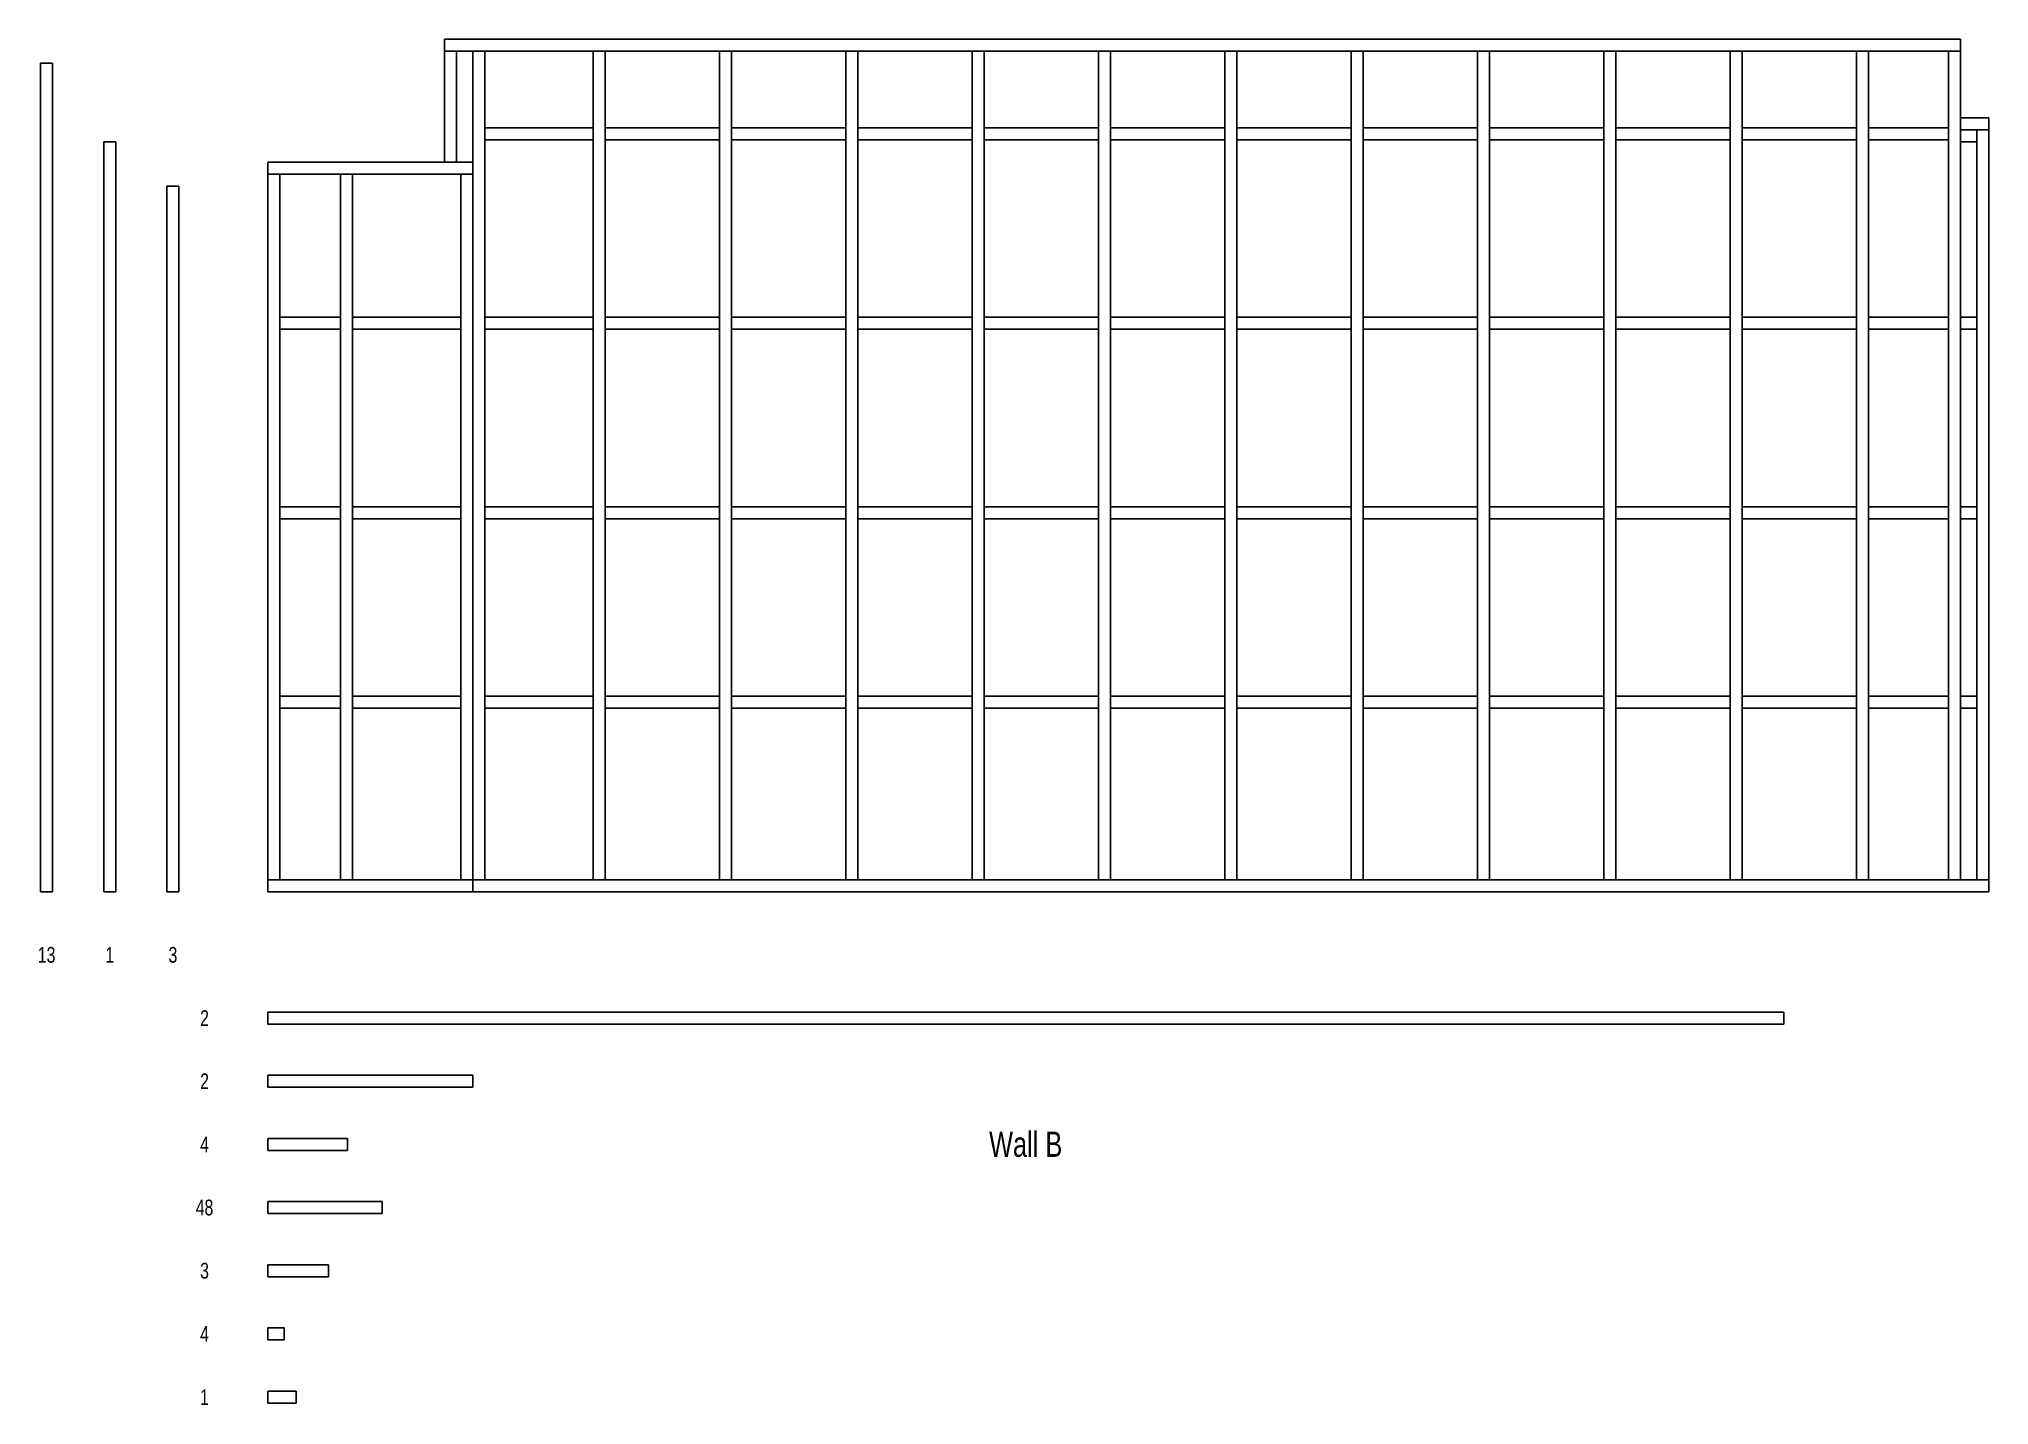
# Model space of a CAD drawing. Header units: millimetres. Extents: x -724 to 5450, y -1625 to 2700.
import ezdxf

# ---------------------------------------------------------------- set-up
doc = ezdxf.new("R2010")
doc.units = ezdxf.units.MM
doc.layers.get('0').update_dxf_attribs({"linetype": 'CONTINUOUS', "lineweight": 25, "true_color": 0x000000})
doc.layers.add('dimensions', color=7, linetype='CONTINUOUS', lineweight=0, true_color=0x000000)
doc.layers.add('notes', color=7, linetype='CONTINUOUS', lineweight=0, true_color=0x000000)
doc.styles.get("Standard").update_dxf_attribs({"font": 'txt', "width": 0.75})

msp = doc.modelspace()

# ---------------------------------------------------------------- linework, layer by layer
for p, q in [((560, 2662), (560, 2700)), ((5360, 2700), (560, 2700)), ((598, 2662), (560, 2662)), ((560, 2662), (5360, 2662)), ((560, 2310), (560, 2662)), ((598, 2310), (598, 2662)), ((688, 2662), (650, 2662)), ((650, 2662), (650, 38)), ((688, 38), (688, 2662)), ((1069, 2662), (1031, 2662)), ((1031, 2662), (1031, 38)), ((1069, 38), (1069, 2662)), ((1469, 2662), (1431, 2662)), ((1431, 2662), (1431, 38)), ((1469, 38), (1469, 2662)), ((1869, 2662), (1831, 2662)), ((1831, 2662), (1831, 38)), ((1869, 38), (1869, 2662)), ((2269, 2662), (2231, 2662)), ((2231, 2662), (2231, 38)), ((2269, 38), (2269, 2662)), ((2669, 2662), (2631, 2662)), ((2631, 2662), (2631, 38)), ((2669, 38), (2669, 2662)), ((3069, 2662), (3031, 2662)), ((3031, 2662), (3031, 38)), ((3069, 38), (3069, 2662)), ((3469, 2662), (3431, 2662)), ((3431, 2662), (3431, 38)), ((3469, 38), (3469, 2662)), ((3869, 2662), (3831, 2662)), ((3831, 2662), (3831, 38)), ((3869, 38), (3869, 2662)), ((4269, 2662), (4231, 2662)), ((4231, 2662), (4231, 38)), ((4269, 38), (4269, 2662)), ((4669, 2662), (4631, 2662)), ((4631, 2662), (4631, 38)), ((4669, 38), (4669, 2662)), ((5069, 2662), (5031, 2662)), ((5031, 2662), (5031, 38)), ((5069, 38), (5069, 2662)), ((5360, 2662), (5322, 2662)), ((5322, 2662), (5322, 38)), ((5360, 2662), (5360, 2700)), ((5360, 38), (5360, 2662)), ((-681, 2624), (-719, 2624)), ((-719, 2624), (-719, 0)), ((-681, 0), (-681, 2624)), ((688, 2381), (688, 2419)), ((1031, 2419), (688, 2419)), ((1031, 2381), (1031, 2419)), ((1069, 2381), (1069, 2419)), ((1069, 2419), (1431, 2419)), ((1431, 2381), (1431, 2419)), ((1469, 2381), (1469, 2419)), ((1469, 2419), (1831, 2419)), ((1831, 2381), (1831, 2419)), ((1869, 2381), (1869, 2419)), ((1869, 2419), (2231, 2419)), ((2231, 2381), (2231, 2419)), ((2269, 2381), (2269, 2419)), ((2269, 2419), (2631, 2419)), ((2631, 2381), (2631, 2419)), ((2669, 2381), (2669, 2419)), ((2669, 2419), (3031, 2419)), ((3031, 2381), (3031, 2419)), ((3069, 2381), (3069, 2419)), ((3069, 2419), (3431, 2419)), ((3431, 2381), (3431, 2419)), ((3469, 2381), (3469, 2419)), ((3469, 2419), (3831, 2419)), ((3831, 2381), (3831, 2419)), ((3869, 2381), (3869, 2419)), ((3869, 2419), (4231, 2419)), ((4231, 2381), (4231, 2419)), ((4269, 2381), (4269, 2419)), ((4269, 2419), (4631, 2419)), ((4631, 2381), (4631, 2419)), ((4669, 2381), (4669, 2419)), ((4669, 2419), (5031, 2419)), ((5031, 2381), (5031, 2419)), ((5069, 2381), (5069, 2419)), ((5069, 2419), (5322, 2419)), ((5322, 2381), (5322, 2419)), ((5360, 2412), (5360, 2450)), ((5360, 2450), (5450, 2450)), ((5360, 2412), (5450, 2412)), ((5360, 2374), (5360, 2412)), ((5360, 2412), (5412, 2412)), ((5450, 2412), (5412, 2412)), ((5412, 2412), (5412, 38)), ((5412, 2374), (5412, 2412)), ((5450, 2412), (5450, 2450)), ((5450, 38), (5450, 2412)), ((-481, 2374), (-519, 2374)), ((-519, 2374), (-519, 0)), ((-519, 2336), (-519, 2374)), ((-481, 0), (-481, 2374)), ((688, 2381), (1031, 2381)), ((1069, 2381), (1431, 2381)), ((1469, 2381), (1831, 2381)), ((1869, 2381), (2231, 2381)), ((2269, 2381), (2631, 2381)), ((2669, 2381), (3031, 2381)), ((3069, 2381), (3431, 2381)), ((3469, 2381), (3831, 2381)), ((3869, 2381), (4231, 2381)), ((4269, 2381), (4631, 2381)), ((4669, 2381), (5031, 2381)), ((5069, 2381), (5322, 2381)), ((5360, 2374), (5412, 2374)), ((650, 2310), (0, 2310)), ((0, 2272), (0, 2310)), ((598, 2310), (560, 2310)), ((650, 2272), (650, 2310)), ((-319, 0), (-319, 2234)), ((-281, 2234), (-319, 2234)), ((-281, 2234), (-281, 0)), ((0, 38), (0, 2272)), ((650, 2272), (0, 2272)), ((38, 2272), (0, 2272)), ((38, 2272), (38, 38)), ((231, 38), (231, 2272)), ((269, 2272), (231, 2272)), ((269, 2272), (269, 38)), ((612, 38), (612, 2272)), ((650, 2272), (612, 2272)), ((650, 2272), (650, 38)), ((38, 1781), (38, 1819)), ((38, 1819), (231, 1819)), ((231, 1781), (231, 1819)), ((269, 1781), (269, 1819)), ((612, 1819), (269, 1819)), ((612, 1781), (612, 1819)), ((688, 1781), (688, 1819)), ((1031, 1819), (688, 1819)), ((1031, 1781), (1031, 1819)), ((1069, 1781), (1069, 1819)), ((1069, 1819), (1431, 1819)), ((1431, 1781), (1431, 1819)), ((1469, 1781), (1469, 1819)), ((1469, 1819), (1831, 1819)), ((1831, 1781), (1831, 1819)), ((1869, 1781), (1869, 1819)), ((1869, 1819), (2231, 1819)), ((2231, 1781), (2231, 1819)), ((2269, 1781), (2269, 1819)), ((2269, 1819), (2631, 1819)), ((2631, 1781), (2631, 1819)), ((2669, 1781), (2669, 1819)), ((2669, 1819), (3031, 1819)), ((3031, 1781), (3031, 1819)), ((3069, 1781), (3069, 1819)), ((3069, 1819), (3431, 1819)), ((3431, 1781), (3431, 1819)), ((3469, 1781), (3469, 1819)), ((3469, 1819), (3831, 1819)), ((3831, 1781), (3831, 1819)), ((3869, 1781), (3869, 1819)), ((3869, 1819), (4231, 1819)), ((4231, 1781), (4231, 1819)), ((4269, 1781), (4269, 1819)), ((4269, 1819), (4631, 1819)), ((4631, 1781), (4631, 1819)), ((4669, 1781), (4669, 1819)), ((4669, 1819), (5031, 1819)), ((5031, 1781), (5031, 1819)), ((5069, 1781), (5069, 1819)), ((5069, 1819), (5322, 1819)), ((5322, 1781), (5322, 1819)), ((5360, 1781), (5360, 1819)), ((5360, 1819), (5412, 1819)), ((5412, 1781), (5412, 1819)), ((38, 1781), (231, 1781)), ((269, 1781), (612, 1781)), ((688, 1781), (1031, 1781)), ((1069, 1781), (1431, 1781)), ((1469, 1781), (1831, 1781)), ((1869, 1781), (2231, 1781)), ((2269, 1781), (2631, 1781)), ((2669, 1781), (3031, 1781)), ((3069, 1781), (3431, 1781)), ((3469, 1781), (3831, 1781)), ((3869, 1781), (4231, 1781)), ((4269, 1781), (4631, 1781)), ((4669, 1781), (5031, 1781)), ((5069, 1781), (5322, 1781)), ((5360, 1781), (5412, 1781)), ((38, 1181), (38, 1219)), ((38, 1219), (231, 1219)), ((38, 1181), (231, 1181)), ((231, 1181), (231, 1219)), ((269, 1181), (269, 1219)), ((612, 1219), (269, 1219)), ((269, 1181), (612, 1181)), ((612, 1181), (612, 1219)), ((688, 1181), (688, 1219)), ((1031, 1219), (688, 1219)), ((688, 1181), (1031, 1181)), ((1031, 1181), (1031, 1219)), ((1069, 1181), (1069, 1219)), ((1069, 1219), (1431, 1219)), ((1069, 1181), (1431, 1181)), ((1431, 1181), (1431, 1219)), ((1469, 1181), (1469, 1219)), ((1469, 1219), (1831, 1219)), ((1469, 1181), (1831, 1181)), ((1831, 1181), (1831, 1219)), ((1869, 1181), (1869, 1219)), ((1869, 1219), (2231, 1219)), ((1869, 1181), (2231, 1181)), ((2231, 1181), (2231, 1219)), ((2269, 1181), (2269, 1219)), ((2269, 1219), (2631, 1219)), ((2269, 1181), (2631, 1181)), ((2631, 1181), (2631, 1219)), ((2669, 1181), (2669, 1219)), ((2669, 1219), (3031, 1219)), ((2669, 1181), (3031, 1181)), ((3031, 1181), (3031, 1219)), ((3069, 1181), (3069, 1219)), ((3069, 1219), (3431, 1219)), ((3069, 1181), (3431, 1181)), ((3431, 1181), (3431, 1219)), ((3469, 1181), (3469, 1219)), ((3469, 1219), (3831, 1219)), ((3469, 1181), (3831, 1181)), ((3831, 1181), (3831, 1219)), ((3869, 1181), (3869, 1219)), ((3869, 1219), (4231, 1219)), ((3869, 1181), (4231, 1181)), ((4231, 1181), (4231, 1219)), ((4269, 1181), (4269, 1219)), ((4269, 1219), (4631, 1219)), ((4269, 1181), (4631, 1181)), ((4631, 1181), (4631, 1219)), ((4669, 1181), (4669, 1219)), ((4669, 1219), (5031, 1219)), ((4669, 1181), (5031, 1181)), ((5031, 1181), (5031, 1219)), ((5069, 1181), (5069, 1219)), ((5069, 1219), (5322, 1219)), ((5069, 1181), (5322, 1181)), ((5322, 1181), (5322, 1219)), ((5360, 1181), (5360, 1219)), ((5360, 1219), (5412, 1219)), ((5360, 1181), (5412, 1181)), ((5412, 1181), (5412, 1219)), ((38, 581), (38, 619)), ((38, 619), (231, 619)), ((231, 581), (231, 619)), ((269, 581), (269, 619)), ((612, 619), (269, 619)), ((612, 581), (612, 619)), ((688, 581), (688, 619)), ((1031, 619), (688, 619)), ((1031, 581), (1031, 619)), ((1069, 581), (1069, 619)), ((1069, 619), (1431, 619)), ((1431, 581), (1431, 619)), ((1469, 581), (1469, 619)), ((1469, 619), (1831, 619)), ((1831, 581), (1831, 619)), ((1869, 581), (1869, 619)), ((1869, 619), (2231, 619)), ((2231, 581), (2231, 619)), ((2269, 581), (2269, 619)), ((2269, 619), (2631, 619)), ((2631, 581), (2631, 619)), ((2669, 581), (2669, 619)), ((2669, 619), (3031, 619)), ((3031, 581), (3031, 619)), ((3069, 581), (3069, 619)), ((3069, 619), (3431, 619)), ((3431, 581), (3431, 619)), ((3469, 581), (3469, 619)), ((3469, 619), (3831, 619)), ((3831, 581), (3831, 619)), ((3869, 581), (3869, 619)), ((3869, 619), (4231, 619)), ((4231, 581), (4231, 619)), ((4269, 581), (4269, 619)), ((4269, 619), (4631, 619)), ((4631, 581), (4631, 619)), ((4669, 581), (4669, 619)), ((4669, 619), (5031, 619)), ((5031, 581), (5031, 619)), ((5069, 581), (5069, 619)), ((5069, 619), (5322, 619)), ((5322, 581), (5322, 619)), ((5360, 581), (5360, 619)), ((5360, 619), (5412, 619)), ((5412, 581), (5412, 619)), ((38, 581), (231, 581)), ((269, 581), (612, 581)), ((688, 581), (1031, 581)), ((1069, 581), (1431, 581)), ((1469, 581), (1831, 581)), ((1869, 581), (2231, 581)), ((2269, 581), (2631, 581)), ((2669, 581), (3031, 581)), ((3069, 581), (3431, 581)), ((3469, 581), (3831, 581)), ((3869, 581), (4231, 581)), ((4269, 581), (4631, 581)), ((4669, 581), (5031, 581)), ((5069, 581), (5322, 581)), ((5360, 581), (5412, 581)), ((-719, 0), (-681, 0)), ((-519, 0), (-481, 0)), ((-281, 0), (-319, 0)), ((650, 38), (0, 38)), ((0, 0), (0, 38)), ((38, 38), (0, 38)), ((650, 0), (0, 0)), ((269, 38), (231, 38)), ((650, 38), (612, 38)), ((650, 38), (650, 0)), ((5450, 38), (650, 38)), ((650, 38), (688, 38)), ((650, 0), (650, 38)), ((1031, 38), (1069, 38)), ((1431, 38), (1469, 38)), ((1831, 38), (1869, 38)), ((2231, 38), (2269, 38)), ((2631, 38), (2669, 38)), ((3031, 38), (3069, 38)), ((3431, 38), (3469, 38)), ((3831, 38), (3869, 38)), ((4231, 38), (4269, 38)), ((4631, 38), (4669, 38)), ((5031, 38), (5069, 38)), ((5322, 38), (5360, 38)), ((5412, 38), (5450, 38)), ((5450, 0), (5450, 38)), ((650, 0), (5450, 0)), ((4800, -381), (0, -381)), ((0, -419), (0, -381)), ((0, -419), (4800, -419)), ((4800, -419), (4800, -381)), ((650, -581), (0, -581)), ((0, -619), (0, -581)), ((650, -619), (650, -581)), ((650, -619), (0, -619)), ((0, -819), (0, -781)), ((0, -781), (253, -781)), ((253, -819), (253, -781)), ((0, -819), (253, -819)), ((0, -1019), (0, -981)), ((0, -981), (362, -981)), ((362, -1019), (362, -981)), ((0, -1019), (362, -1019)), ((0, -1219), (0, -1181)), ((0, -1181), (193, -1181)), ((0, -1219), (193, -1219)), ((193, -1219), (193, -1181)), ((0, -1419), (0, -1381)), ((0, -1381), (52, -1381)), ((0, -1419), (52, -1419)), ((52, -1419), (52, -1381)), ((0, -1619), (0, -1581)), ((0, -1581), (90, -1581)), ((90, -1619), (90, -1581)), ((0, -1619), (90, -1619))]:
    msp.add_line(p, q)

# ---------------------------------------------------------------- texts
at = {"layer": 'dimensions', "char_height": 50, "width": 100, "attachment_point": 5}
for s, insert in [('13', (-700, -200)), ('1', (-500, -200)), ('3', (-300, -200)), ('2', (-200, -600)), ('4', (-200, -800)), ('48', (-200, -1000)), ('3', (-200, -1200)), ('4', (-200, -1400)), ('1', (-200, -1600))]:
    msp.add_mtext(s, dxfattribs=dict(at, insert=insert))
at = {"layer": 'notes', "width": 100, "attachment_point": 5}
for s, insert, char_height in [('2', (-200, -400), 50), ('Wall\\~B', (2400, -800), 80)]:
    msp.add_mtext(s, dxfattribs=dict(at, insert=insert, char_height=char_height))

doc.saveas('drawing.dxf')
